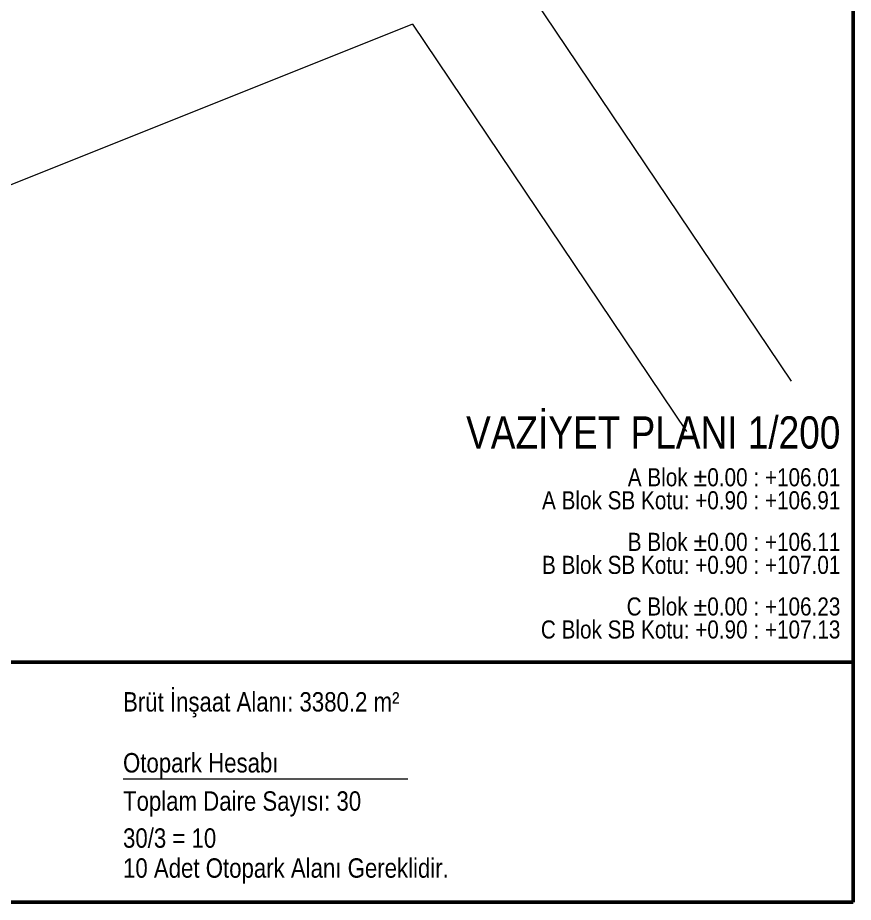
# Model space of a CAD drawing. Header units: millimetres. Extents: x 1811019 to 3717122, y -501178 to -243171.
# Drawn here: x 1823348 to 1824642, y -246230 to -244861 of the extents above; entities that cross this region are included whole.
import ezdxf
from ezdxf.enums import TextEntityAlignment as Align

# ---------------------------------------------------------------- set-up
doc = ezdxf.new("R2010")
doc.units = ezdxf.units.MM
for name, color, linetype, lineweight in [('a_görünüş_ince', 8, 'Continuous', 20), ('a_not_malzeme_text', 252, 'Continuous', 5), ('a_not_text', 7, 'Continuous', 13), ('a_çerçeve_line', 7, 'Continuous', 50)]:
    doc.layers.add(name, color=color, linetype=linetype, lineweight=lineweight)
doc.styles.get("Standard").update_dxf_attribs({"font": 'ARIALN.TTF'})

# ---------------------------------------------------------------- blocks, each defined once
blk = doc.blocks.new('vaziyet')
at = {"layer": 'a_görünüş_ince'}
for p, q in [((1753.2, 1871.09), (2791.1, 328.98)), ((2205.25, 881.25), (2629.53, 250.85))]:
    blk.add_line(p, q, dxfattribs=at)
at = {"layer": 'a_görünüş_ince', "flags": 128}
blk.add_lwpolyline([(2205.25, 881.25), (0, 0)], dxfattribs=at)

msp = doc.modelspace()

# ---------------------------------------------------------------- linework, layer by layer
at = {"layer": 'a_not_text'}
msp.add_lwpolyline([(1823511.5, -246039.4), (1823952.2, -246039.4)], dxfattribs=at)
at = {"layer": 'a_çerçeve_line'}
for p, q in [((1824642, -243230.4), (1824642, -246230.4)), ((1824642, -246230.4), (1819542.6, -246230.4))]:
    msp.add_line(p, q, dxfattribs=at)
msp.add_lwpolyline([(1820595.7, -245858.9), (1824642, -245858.9)], dxfattribs=at)

# ---------------------------------------------------------------- block references
at = {"layer": 'a_not_malzeme_text'}
msp.add_blockref('vaziyet', (1821754.5, -245752.7), dxfattribs=at)

# ---------------------------------------------------------------- texts
at = {"layer": 'a_not_text'}
for s, height, p in [('VAZİYET PLANI 1/200', 50, (1824622, -245528.2)), ('A Blok %%P0.00 : +106.01', 28, (1824622, -245586.5)), ('A Blok SB Kotu: +0.90 : +106.91', 28, (1824622, -245622.1)), ('B Blok %%P0.00 : +106.11', 28, (1824622, -245686.5)), ('B Blok SB Kotu: +0.90 : +107.01', 28, (1824622, -245722.1)), ('C Blok %%P0.00 : +106.23', 28, (1824622, -245786.5)), ('C Blok SB Kotu: +0.90 : +107.13', 28, (1824622, -245822.1))]:
    msp.add_text(s, height=height, dxfattribs=at).set_placement(p, align=Align.RIGHT)
for s, p in [('Brüt İnşaat Alanı: 3380.2 m² ', (1823511.5, -245935.1)), ('Otopark Hesabı', (1823511.5, -246029.4)), ('Toplam Daire Sayısı: 30', (1823511.5, -246088.6)), ('30/3 = 10', (1823511.5, -246145.9)), ('10 Adet Otopark Alanı Gereklidir.', (1823511.5, -246192.3))]:
    msp.add_text(s, height=30, dxfattribs=at).set_placement(p)

doc.saveas('drawing.dxf')
